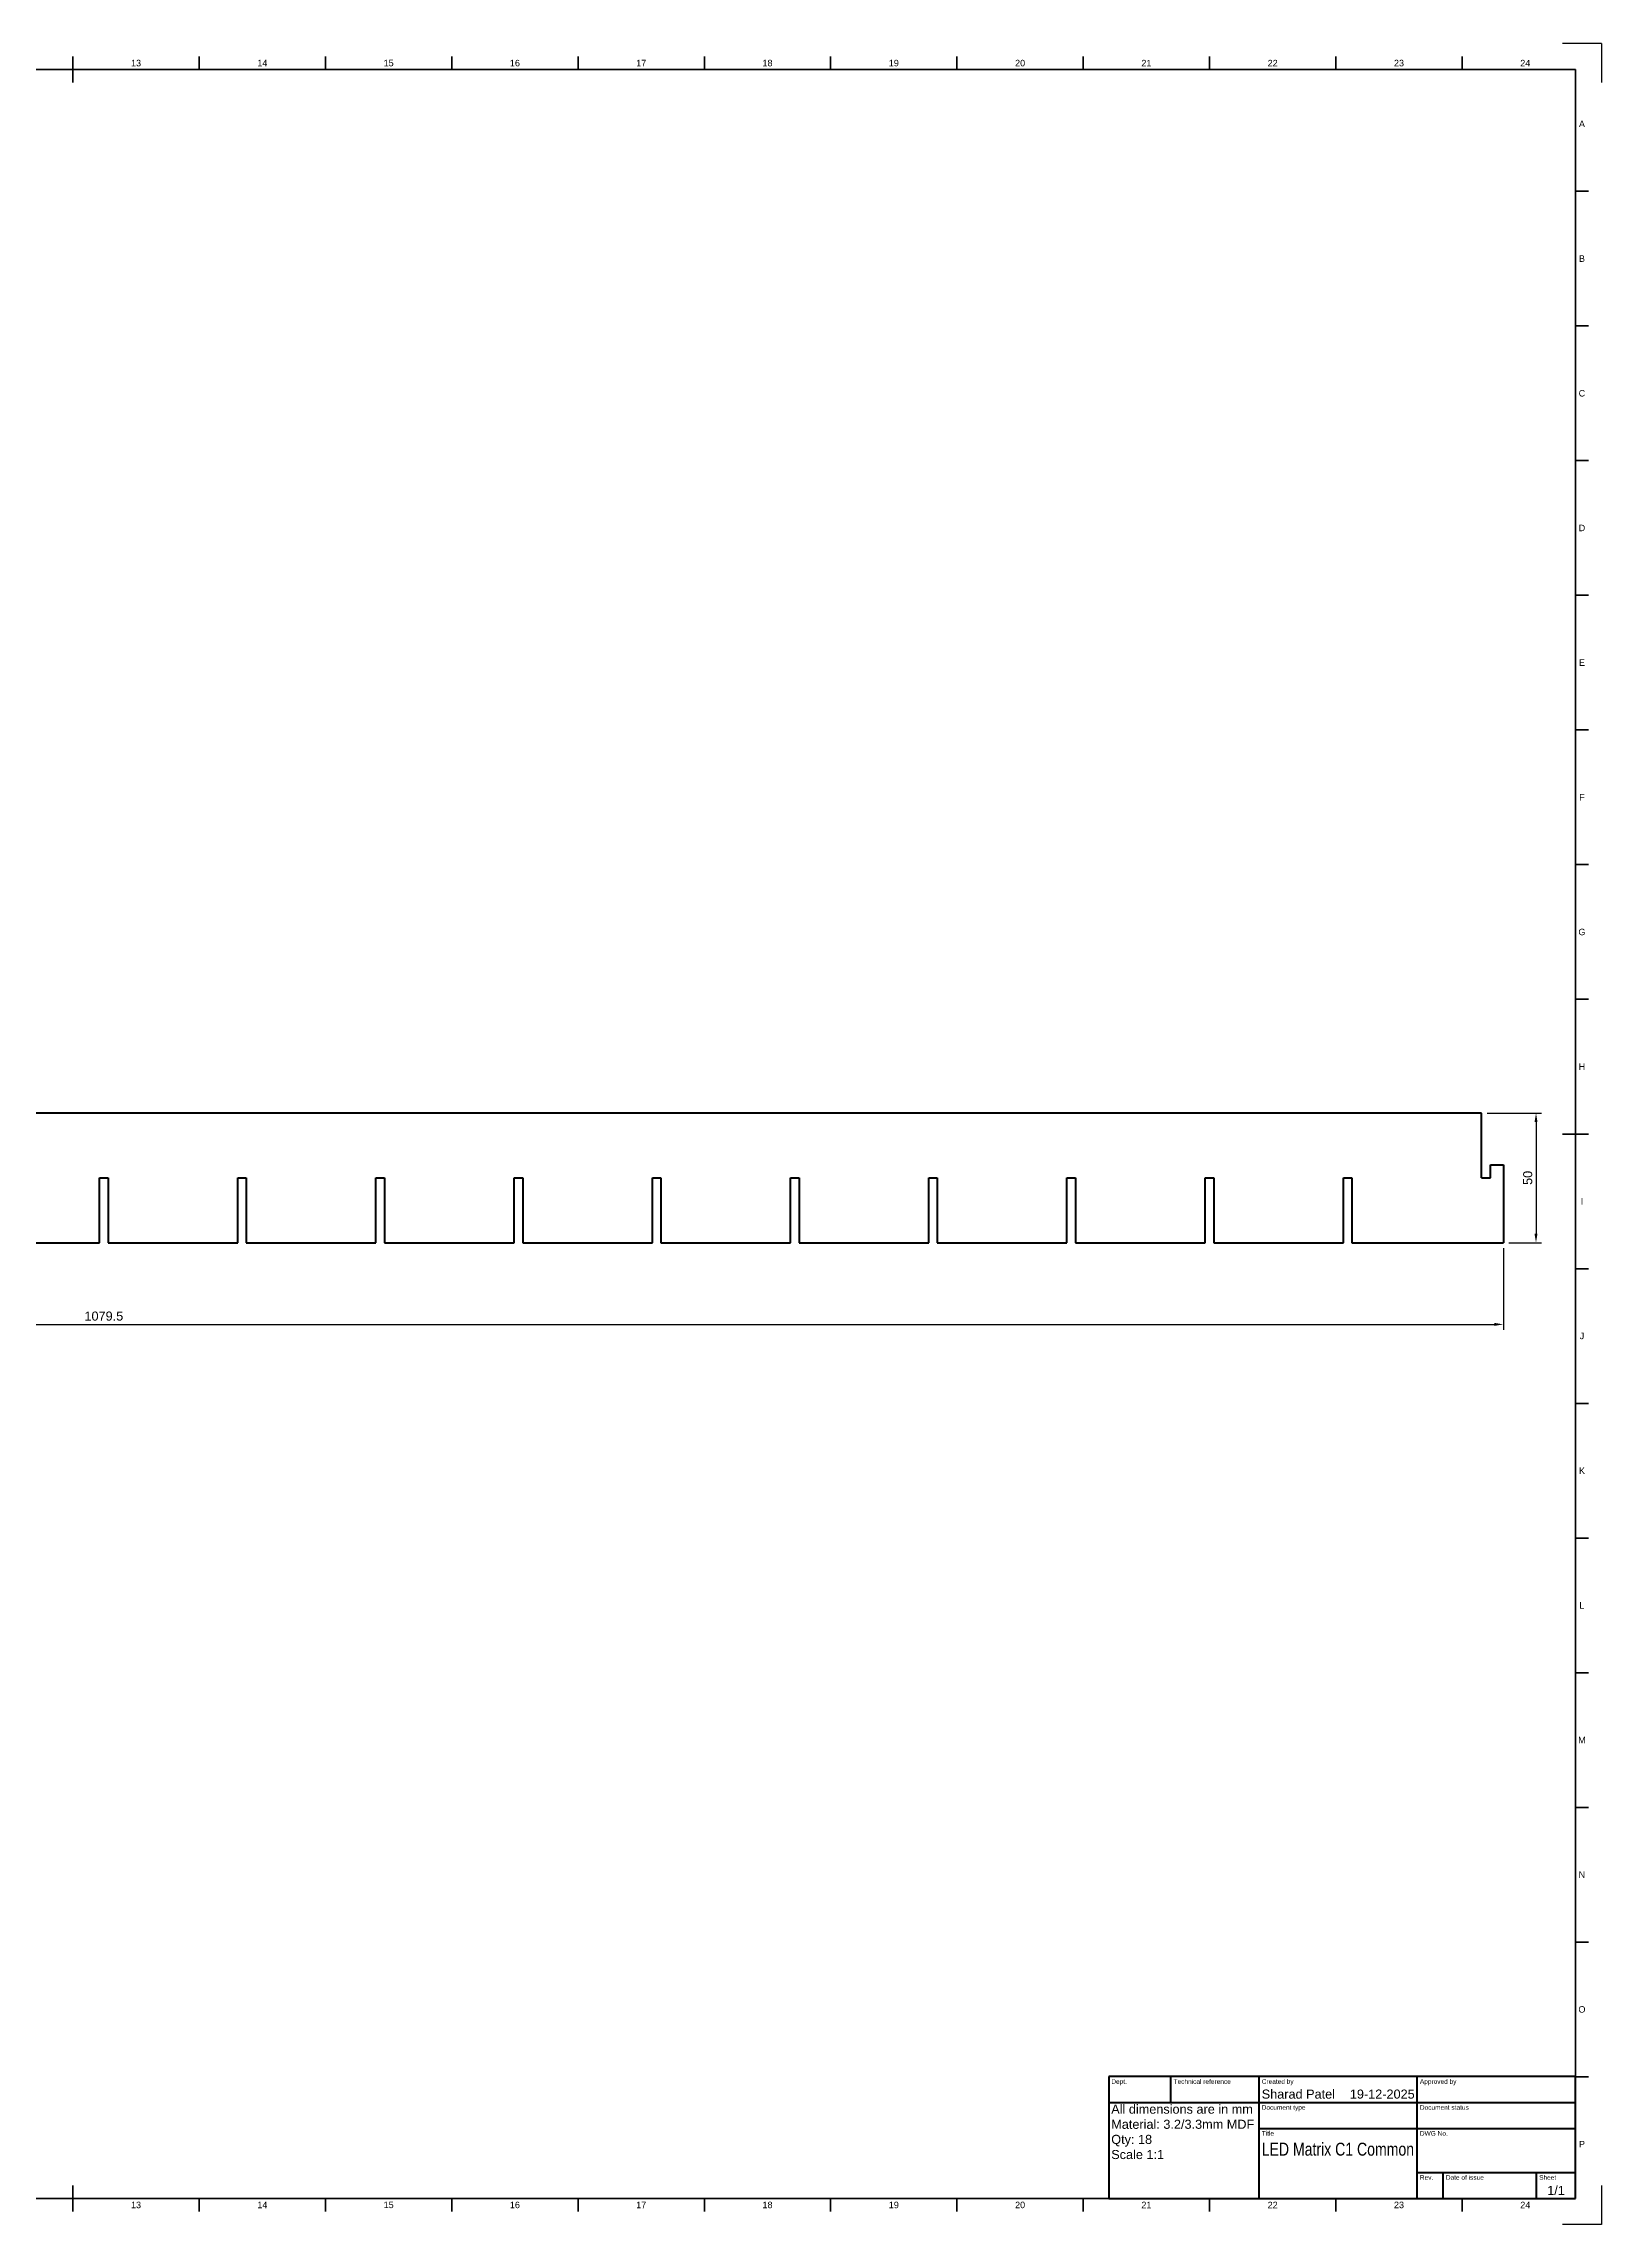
# Model space of a CAD drawing. Header units: millimetres. Extents: x 0 to 1189, y 0 to 841.
# Drawn here: x 588 to 1189, y 0 to 841 of the extents above; entities that cross this region are included whole.
import ezdxf
from ezdxf.enums import TextEntityAlignment as Align

# ---------------------------------------------------------------- set-up
doc = ezdxf.new("R2010")
doc.units = ezdxf.units.MM
doc.header["$LTSCALE"] = 0.75
for name, color, linetype, lineweight in [('BORDER', 7, 'Continuous', 35), ('FD_Dimensions', 7, 'Continuous', 35), ('Notes', 7, 'Continuous', 35), ('TITLEBLOCK', 7, 'Continuous', 50), ('Visible', 7, 'Continuous', 70)]:
    doc.layers.add(name, color=color, linetype=linetype, lineweight=lineweight)
doc.styles.add('FusionTitle', font='arial.ttf')
doc.styles.get("Standard").update_dxf_attribs({"font": 'arial.ttf'})
doc.dimstyles.new('Dim-ISO-25', dxfattribs={"dimtxt": 3.5, "dimasz": 3.5, "dimexe": 2.1, "dimexo": 2.1, "dimgap": 1.4, "dimtad": 1, "dimzin": 12, "dimdsep": 46, "dimtxsty": 'Standard', "dimcen": 0, "dimazin": 3, "dimtp": 0.1, "dimtm": 0.1, "dimtfac": 0.714286, "dimtmove": 0, "dimatfit": 3, "dimfxl": 1, "dimtzin": 12, "dimarcsym": 0})

# ---------------------------------------------------------------- blocks, each defined once
blk = doc.blocks.new('ISO_A0_SHEET')
at = {"layer": 'BORDER'}
for p, q in [((599.5, 836), (599.5, 826)), ((648.208333, 836), (648.208333, 831)), ((696.916666, 836), (696.916666, 831)), ((745.624999, 836), (745.624999, 831)), ((794.333332, 836), (794.333332, 831)), ((843.041665, 836), (843.041665, 831)), ((891.749998, 836), (891.749998, 831)), ((940.458331, 836), (940.458331, 831)), ((989.166664, 836), (989.166664, 831)), ((1037.874997, 836), (1037.874997, 831)), ((1086.58333, 836), (1086.58333, 831)), ((1135.291663, 836), (1135.291663, 831)), ((20, 831), (1179, 831)), ((1179, 831), (1179, 10)), ((1179, 784.0625), (1184, 784.0625)), ((1179, 732.125), (1184, 732.125)), ((1179, 680.1875), (1184, 680.1875)), ((1179, 628.25), (1184, 628.25)), ((1179, 576.3125), (1184, 576.3125)), ((1179, 524.375), (1184, 524.375)), ((1179, 472.4375), (1184, 472.4375)), ((1174, 420.5), (1184, 420.5)), ((1179, 368.5625), (1184, 368.5625)), ((1179, 316.625), (1184, 316.625)), ((1179, 264.6875), (1184, 264.6875)), ((1179, 212.75), (1184, 212.75)), ((1179, 160.8125), (1184, 160.8125)), ((1179, 108.875), (1184, 108.875)), ((1179, 56.9375), (1184, 56.9375)), ((20, 10), (1179, 10)), ((599.5, 15), (599.5, 5)), ((648.208333, 10), (648.208333, 5)), ((696.916666, 10), (696.916666, 5)), ((745.624999, 10), (745.624999, 5)), ((794.333332, 10), (794.333332, 5)), ((843.041665, 10), (843.041665, 5)), ((891.749998, 10), (891.749998, 5)), ((940.458331, 10), (940.458331, 5)), ((989.166664, 10), (989.166664, 5)), ((1037.874997, 10), (1037.874997, 5)), ((1086.58333, 10), (1086.58333, 5)), ((1135.291663, 10), (1135.291663, 5))]:
    blk.add_line(p, q, dxfattribs=at)
at = {"layer": 'Defpoints'}
for p, q in [((1189, 841), (1174, 841)), ((1189, 841), (1189, 826)), ((1189, 15), (1189, 0)), ((1189, 0), (1174, 0))]:
    blk.add_line(p, q, dxfattribs=at)
at = {"layer": 'BORDER', "style": 'FusionTitle'}
for s, p in [('13', (623.854167, 833.5)), ('14', (672.5625, 833.5)), ('15', (721.270833, 833.5)), ('16', (769.979166, 833.5)), ('17', (818.687499, 833.5)), ('18', (867.395832, 833.5)), ('19', (916.104165, 833.5)), ('20', (964.812498, 833.5)), ('21', (1013.520831, 833.5)), ('22', (1062.229164, 833.5)), ('23', (1110.937497, 833.5)), ('24', (1159.64583, 833.5)), ('A', (1181.5, 810.03125)), ('B', (1181.5, 758.09375)), ('C', (1181.5, 706.15625)), ('D', (1181.5, 654.21875)), ('E', (1181.5, 602.28125)), ('F', (1181.5, 550.34375)), ('G', (1181.5, 498.40625)), ('H', (1181.5, 446.46875)), ('I', (1181.5, 394.53125)), ('J', (1181.5, 342.59375)), ('K', (1181.5, 290.65625)), ('L', (1181.5, 238.71875)), ('M', (1181.5, 186.78125)), ('N', (1181.5, 134.84375)), ('O', (1181.5, 82.90625)), ('P', (1181.5, 30.96875)), ('13', (623.854167, 7.5)), ('14', (672.5625, 7.5)), ('15', (721.270833, 7.5)), ('16', (769.979166, 7.5)), ('17', (818.687499, 7.5)), ('18', (867.395832, 7.5)), ('19', (916.104165, 7.5)), ('20', (964.812498, 7.5)), ('21', (1013.520831, 7.5)), ('22', (1062.229164, 7.5)), ('23', (1110.937497, 7.5)), ('24', (1159.64583, 7.5))]:
    blk.add_text(s, height=2.5, dxfattribs=at).set_placement(p, align=Align.MIDDLE)
blk = doc.blocks.new('ISO_TITLEBLOCK')
at = {"layer": 'TITLEBLOCK'}
for p, q in [((0, 47), (-180, 47)), ((-180, 47), (-180, 0)), ((-156, 37), (-156, 47)), ((-122, 0), (-122, 47)), ((-61, 0), (-61, 47)), ((0, 0), (0, 47)), ((-180, 37), (0, 37)), ((-122, 27), (0, 27)), ((-61, 10), (0, 10)), ((-51, 0), (-51, 10)), ((-15, 0), (-15, 10)), ((-180, 0), (0, 0))]:
    blk.add_line(p, q, dxfattribs=at)
at = {"layer": 'TITLEBLOCK', "style": 'FusionTitle'}
for s, p in [('Dept.', (-179, 46)), ('Technical reference', (-155, 46)), ('Created by', (-121, 46)), ('Approved by', (-60, 46)), ('Document type', (-121, 36)), ('Document status', (-60, 36)), ('Title', (-121, 26)), ('DWG No.', (-60, 26)), ('Rev.', (-60, 9)), ('Date of issue', (-50, 9)), ('Sheet', (-14, 9))]:
    blk.add_text(s, height=1.8, dxfattribs=at).set_placement(p, align=Align.TOP_LEFT)
for tag, height, p in [('TECHNICAL_REFERENCE', 3.5, (-155, 42)), ('CREATED_BY', 3.5, (-121, 42)), ('APPROVED_BY', 3.5, (-60, 42)), ('DEPT', 3.5, (-179, 42)), ('DOCUMENT_TYPE', 3.5, (-121, 32)), ('DOCUMENT_STATUS', 3.5, (-60, 32)), ('TITLE_1', 5, (-121, 21.5)), ('TITLE_2', 5, (-121, 14)), ('TITLE_3', 5, (-121, 6.5)), ('DATE_OF_ISSUE', 3.5, (-50, 5))]:
    blk.add_attdef(tag, text='', height=height, dxfattribs=at).set_placement(p, align=Align.TOP_LEFT)
for tag, p in [('CREATED_DATE', (-62, 42)), ('APPROVED_DATE', (-0.99, 42))]:
    blk.add_attdef(tag, text='', height=3.5, dxfattribs=at).set_placement(p, align=Align.TOP_RIGHT)
for tag, height, p in [('DRAWING_NUMBER', 5, (-30.5, 19.75)), ('REV', 3.5, (-56, 4.85)), ('SHEET', 3.5, (-7.5, 4.85))]:
    blk.add_attdef(tag, text='', height=height, dxfattribs=at).set_placement(p, align=Align.TOP_CENTER)
blk = doc.blocks.new('*D6')
at = {"layer": 'Defpoints', "color": 0, "transparency": 16777216}
for p in [(1142.788559, 428.574292), (1151.188559, 378.574292), (1163.788559, 378.574292)]:
    blk.add_point(p, dxfattribs=at)
at = {"layer": 'FD_Dimensions', "color": 0, "lineweight": -2, "transparency": 16777216}
for p, q in [((1144.888559, 428.574292), (1165.888559, 428.574292)), ((1163.788559, 425.074292), (1163.788559, 382.074292)), ((1153.288559, 378.574292), (1165.888559, 378.574292))]:
    blk.add_line(p, q, dxfattribs=at)
at = {"layer": 'FD_Dimensions', "color": 0, "transparency": 16777216}
for points in [[(1163.205226, 425.074292), (1164.371893, 425.074292), (1163.788559, 428.574292)], [(1163.205226, 382.074292), (1164.371893, 382.074292), (1163.788559, 378.574292)]]:
    blk.add_solid(points, dxfattribs=at)
at = {"layer": 'FD_Dimensions', "color": 0, "transparency": 16777216, "insert": (1160.601554, 403.574292), "char_height": 3.5, "attachment_point": 5, "rotation": 90}
blk.add_mtext('50', dxfattribs=at)
blk = doc.blocks.new('*D7')
at = {"layer": 'Defpoints', "color": 0, "transparency": 16777216}
for p in [(71.688559, 378.574292), (1151.188559, 378.574292), (1151.188559, 347.074292)]:
    blk.add_point(p, dxfattribs=at)
at = {"layer": 'FD_Dimensions', "color": 0, "lineweight": -2, "transparency": 16777216}
for p, q in [((71.688559, 376.474292), (71.688559, 344.974292)), ((1151.188559, 376.474292), (1151.188559, 344.974292)), ((75.188559, 347.074292), (1147.688559, 347.074292))]:
    blk.add_line(p, q, dxfattribs=at)
at = {"layer": 'FD_Dimensions', "color": 0, "transparency": 16777216}
for points in [[(75.188559, 347.657625), (75.188559, 346.490958), (71.688559, 347.074292)], [(1147.688559, 347.657625), (1147.688559, 346.490958), (1151.188559, 347.074292)]]:
    blk.add_solid(points, dxfattribs=at)
at = {"layer": 'FD_Dimensions', "color": 0, "transparency": 16777216, "insert": (611.438559, 350.261297), "char_height": 3.5, "attachment_point": 5}
blk.add_mtext('1079.5', dxfattribs=at)

msp = doc.modelspace()

# ---------------------------------------------------------------- linework, layer by layer
at = {"layer": 'Visible'}
for p, q in [((1142.788559, 428.574292), (80.088559, 428.574292)), ((1142.788559, 403.574292), (1142.788559, 428.574292)), ((1146.188559, 408.574292), (1151.188559, 408.574292)), ((1146.188559, 403.574292), (1146.188559, 408.574292)), ((1151.188559, 408.574292), (1151.188559, 378.574292)), ((609.788559, 378.574292), (609.788559, 403.574292)), ((609.788559, 403.574292), (613.088559, 403.574292)), ((613.088559, 403.574292), (613.088559, 378.574292)), ((663.088559, 378.574292), (663.088559, 403.574292)), ((663.088559, 403.574292), (666.388559, 403.574292)), ((666.388559, 403.574292), (666.388559, 378.574292)), ((716.388559, 378.574292), (716.388559, 403.574292)), ((716.388559, 403.574292), (719.688559, 403.574292)), ((719.688559, 403.574292), (719.688559, 378.574292)), ((769.688559, 378.574292), (769.688559, 403.574292)), ((769.688559, 403.574292), (772.988559, 403.574292)), ((772.988559, 403.574292), (772.988559, 378.574292)), ((822.988559, 378.574292), (822.988559, 403.574292)), ((822.988559, 403.574292), (826.288559, 403.574292)), ((826.288559, 403.574292), (826.288559, 378.574292)), ((876.288559, 378.574292), (876.288559, 403.574292)), ((876.288559, 403.574292), (879.588559, 403.574292)), ((879.588559, 403.574292), (879.588559, 378.574292)), ((929.588559, 378.574292), (929.588559, 403.574292)), ((929.588559, 403.574292), (932.888559, 403.574292)), ((932.888559, 403.574292), (932.888559, 378.574292)), ((982.888559, 378.574292), (982.888559, 403.574292)), ((982.888559, 403.574292), (986.188559, 403.574292)), ((986.188559, 403.574292), (986.188559, 378.574292)), ((1036.188559, 378.574292), (1036.188559, 403.574292)), ((1036.188559, 403.574292), (1039.488559, 403.574292)), ((1039.488559, 403.574292), (1039.488559, 378.574292)), ((1089.488559, 403.574292), (1092.788559, 403.574292)), ((1089.488559, 378.574292), (1089.488559, 403.574292)), ((1092.788559, 403.574292), (1092.788559, 378.574292)), ((1142.788559, 403.574292), (1146.188559, 403.574292)), ((559.788559, 378.574292), (609.788559, 378.574292)), ((613.088559, 378.574292), (663.088559, 378.574292)), ((666.388559, 378.574292), (716.388559, 378.574292)), ((719.688559, 378.574292), (769.688559, 378.574292)), ((772.988559, 378.574292), (822.988559, 378.574292)), ((826.288559, 378.574292), (876.288559, 378.574292)), ((879.588559, 378.574292), (929.588559, 378.574292)), ((932.888559, 378.574292), (982.888559, 378.574292)), ((986.188559, 378.574292), (1036.188559, 378.574292)), ((1039.488559, 378.574292), (1089.488559, 378.574292)), ((1092.788559, 378.574292), (1151.188559, 378.574292))]:
    msp.add_line(p, q, dxfattribs=at)

# ---------------------------------------------------------------- block references
at = {"layer": 'BORDER'}
msp.add_blockref('ISO_A0_SHEET', (0, 0), dxfattribs=at)
at = {"layer": 'TITLEBLOCK'}
ref = msp.add_blockref('ISO_TITLEBLOCK', (1179, 10), dxfattribs=at)
ref.add_attrib('CREATED_DATE', '19-12-2025', dxfattribs={"height": 3.5, "style": 'FusionTitle'}).set_placement((1117, 52), align=Align.TOP_RIGHT)
ref.add_attrib('SHEET', '1/1', dxfattribs={"height": 3.5, "style": 'FusionTitle'}).set_placement((1171.5, 14.85), align=Align.TOP_CENTER)
ref.add_attrib('TITLE_1', 'LED Matrix C1 Common', dxfattribs={"height": 5, "style": 'FusionTitle', "width": 0.776321}).set_placement((1058, 31.5), align=Align.TOP_LEFT)
ref.add_attrib('CREATED_BY', 'Sharad Patel', dxfattribs={"height": 3.5, "style": 'FusionTitle'}).set_placement((1058, 52), align=Align.TOP_LEFT)

# ---------------------------------------------------------------- texts
at = {"layer": 'Notes', "insert": (999.959372, 46.195555), "char_height": 3.5, "attachment_point": 1}
msp.add_mtext_dynamic_manual_height_columns('All dimensions are in mm^JMaterial: 3.2/3.3mm MDF\\PQty: 18\\PScale 1:1', width=57.040628, gutter_width=17.5, heights=[0], dxfattribs=at)

# ---------------------------------------------------------------- dimensions: what is measured, and where the dimension line sits
at = {"layer": 'FD_Dimensions'}
dim = msp.add_linear_dim(base=(1163.788559, 378.574292), p1=(1142.788559, 428.574292), p2=(1151.188559, 378.574292), angle=90, dimstyle='Dim-ISO-25', override={"dimlfac": 1, "dimclrd": 0, "dimclre": 0}, dxfattribs=at)
dim.commit()
dim.dimension.update_dxf_attribs({"geometry": '*D6', "text_midpoint": (1160.601554, 403.574292)})
dim = msp.add_aligned_dim(p1=(71.688559, 378.574292), p2=(1151.188559, 378.574292), distance=-31.5, dimstyle='Dim-ISO-25', override={"dimlfac": 1, "dimclrd": 0, "dimclre": 0}, dxfattribs=at)
dim.commit()
dim.dimension.update_dxf_attribs({"geometry": '*D7', "text_midpoint": (611.438559, 350.261297)})

doc.saveas('drawing.dxf')
